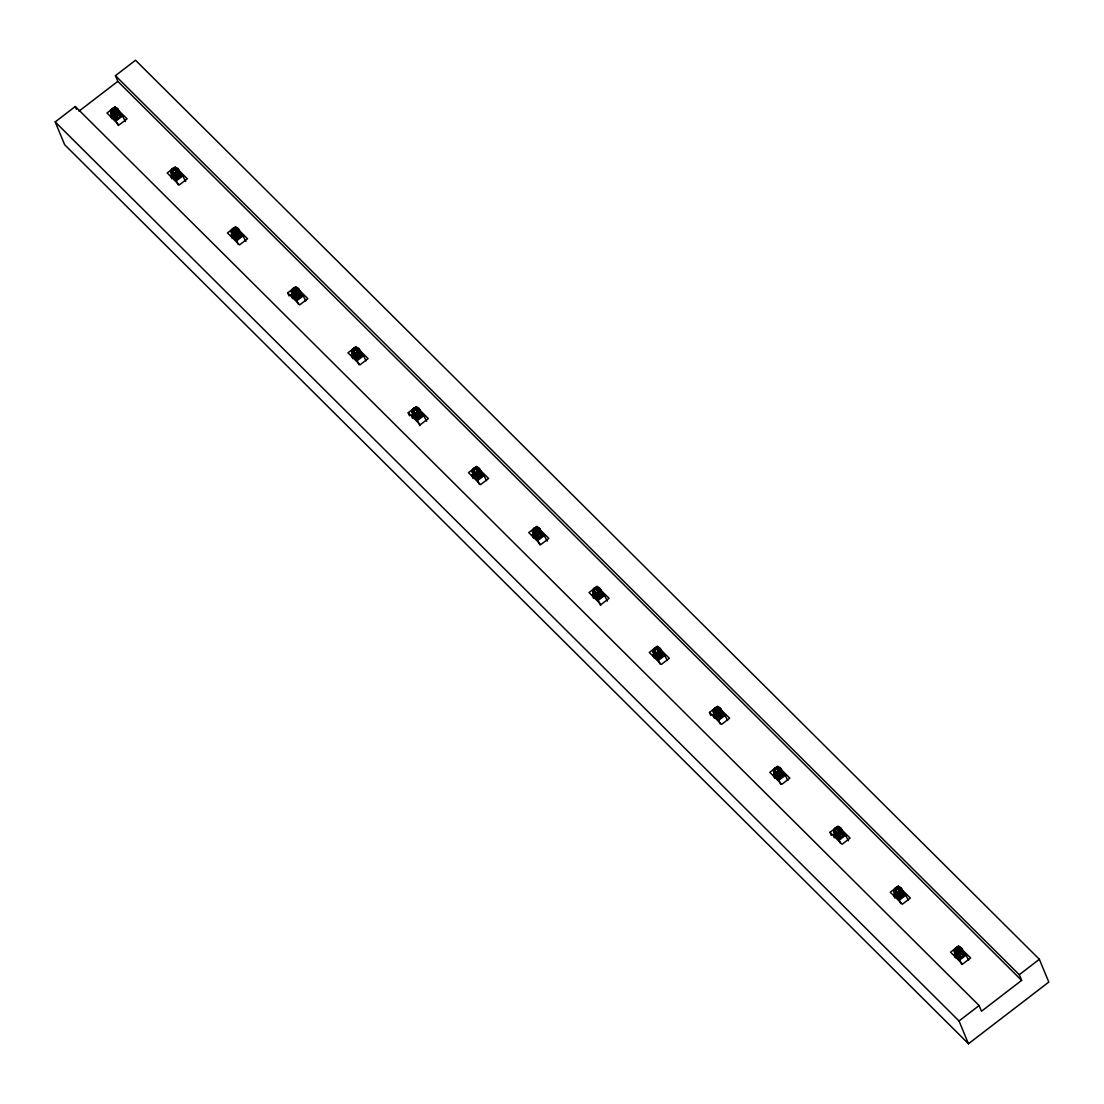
<?xml version="1.0" encoding="UTF-8"?>
<svg xmlns="http://www.w3.org/2000/svg" width="1104" height="1104" viewBox="0 0 1104 1104"><rect width="100%" height="100%" fill="white"/><g stroke="black" fill="none" stroke-linecap="round" stroke-linejoin="round"><path stroke-width="1.5" d="M292.532 298.673L291.125 295.03L293.678 293.071M352.783 358.607L351.389 354.964L357.116 360.677L358.91 364.706M714.316 718.235L712.908 714.578L715.461 712.632M774.566 778.168L773.173 774.525L778.913 780.224L780.694 784.268M178.006 169.864A4.099 3.284 -22.5 0 1 178.682 174.515L177.758 173.342A2.456 1.973 -22.5 0 0 177.923 172.817M231.771 231.04A4.099 3.284 -22.5 0 1 232.295 230.212L233.234 231.371A2.456 1.973 -22.5 0 0 233.524 233.344M354.867 353.956L354.494 353.059A2.456 1.973 -22.5 0 0 354.329 353.584M419.782 411.419A4.099 3.284 -22.5 0 1 420.458 416.07L419.52 414.897A2.456 1.973 -22.5 0 0 419.686 414.373M474.541 473.092A2.456 1.973 -22.5 0 1 474.251 471.118L474.623 472.029A2.456 1.973 -22.5 0 0 474.458 473.092M475.01 472.926L475.603 473.492M535.633 533.77L535.261 532.873A2.456 1.973 -22.5 0 0 535.081 533.936M538.683 532.404L538.904 532.059A2.456 1.973 -22.5 0 0 536.42 529.589L536.792 530.5A2.456 1.973 -22.5 0 1 539.276 532.97M599.803 589.426A4.099 3.284 -22.5 0 1 600.479 594.062L599.541 592.903A2.456 1.973 -22.5 0 0 599.707 592.379M600.286 594.711L601.225 595.87A4.099 3.284 -22.5 0 0 601.28 591.758M654.258 649.607L655.017 650.932A2.456 1.973 -22.5 0 0 655.307 652.906M721.781 711.638A4.099 3.284 -22.5 0 1 721.726 715.751L720.802 714.592A2.456 1.973 -22.5 0 0 720.967 713.529M776.65 773.518L776.278 772.621A2.456 1.973 -22.5 0 0 776.112 773.145M779.935 771.806L781.246 773.876A4.099 3.284 -22.5 0 0 781.287 769.764M896.641 891.245L896.42 891.59A2.456 1.973 -22.5 0 0 896.241 892.653A2.456 1.973 -22.5 0 1 896.034 890.68L896.641 891.245L895.648 890.266M957.416 953.332L957.044 952.435A2.456 1.973 -22.5 0 0 956.864 953.483M960.48 951.965L960.701 951.62A2.456 1.973 -22.5 0 0 958.203 949.15L958.589 950.061A2.456 1.973 -22.5 0 1 961.073 952.531M111.959 110.179L111.794 110.345A4.099 3.284 -22.5 0 0 111.256 111.173M117.272 113.753L118.432 114.568A4.099 3.284 -22.5 0 0 117.755 109.931M178.517 174.667L178.31 173.604A4.099 3.284 -22.5 0 0 177.634 168.953M179.483 172.21A4.099 3.284 -22.5 0 1 179.441 176.323L179.055 175.412A4.099 3.284 -22.5 0 0 178.393 170.761M237.788 233.62L238.947 234.448A4.099 3.284 -22.5 0 0 238.271 229.798M238.533 235.428L239.692 236.256A4.099 3.284 -22.5 0 0 239.016 231.605M298.384 291.221A4.099 3.284 -22.5 0 1 299.943 296.189L299.57 295.292A4.099 3.284 -22.5 0 0 298.894 290.642M358.703 352.507L357.047 353.777A4.099 3.284 -22.5 0 1 352.383 353.294A4.099 3.284 -22.5 0 1 352.438 349.181L354.08 347.912A4.099 3.284 -22.5 0 1 358.759 348.395A4.099 3.284 -22.5 0 1 358.703 352.507A2.456 1.973 -22.5 0 1 358.51 353.156L359.449 354.315A4.099 3.284 -22.5 0 0 359.504 350.203M359.283 354.481L359.076 353.418A4.099 3.284 -22.5 0 0 358.4 348.767M359.048 355.309L360.208 356.123A4.099 3.284 -22.5 0 0 359.531 351.486M418.554 413.434L419.713 414.262A4.099 3.284 -22.5 0 0 419.037 409.612M420.293 416.222L420.086 415.159A4.099 3.284 -22.5 0 0 419.41 410.522M479.55 475.189L480.709 476.003A4.099 3.284 -22.5 0 0 480.033 471.353M533.743 529.741L533.577 529.892A4.099 3.284 -22.5 0 0 533.039 530.72M539.069 533.315L540.215 534.129A4.099 3.284 -22.5 0 0 539.539 529.492M600.3 594.228L600.093 593.165A4.099 3.284 -22.5 0 0 598.534 588.184M601.059 596.036L600.852 594.973A4.099 3.284 -22.5 0 0 600.176 590.323M660.054 649.359A4.099 3.284 -22.5 0 1 660.73 654.01L660.358 653.099A4.099 3.284 -22.5 0 0 658.784 648.131M660.316 654.989L661.475 655.817A4.099 3.284 -22.5 0 0 660.799 651.167M721.561 715.916L721.354 714.84A4.099 3.284 -22.5 0 0 721.409 710.728M780.694 773.131L780.859 772.979A4.099 3.284 -22.5 0 0 780.197 768.329M780.832 774.87L781.991 775.684A4.099 3.284 -22.5 0 0 781.315 771.047M840.337 832.996L841.496 833.81A4.099 3.284 -22.5 0 0 840.82 829.173M901.83 890.914A4.099 3.284 -22.5 0 1 902.492 895.565L901.568 894.406A2.456 1.973 -22.5 0 0 901.733 893.867L901.747 893.757A4.099 3.284 -22.5 0 0 900.174 888.775M902.327 895.73L902.12 894.654A4.099 3.284 -22.5 0 0 901.444 890.017M955.526 949.302L955.36 949.454A4.099 3.284 -22.5 0 0 954.836 950.282M960.853 952.876L961.998 953.69A4.099 3.284 -22.5 0 0 961.336 949.04M55.2 121.923L75.279 106.495L979.11 1005.551L981.47 1011.25L1021.642 980.407L1019.282 974.722L115.451 75.665L135.53 60.237L1039.361 959.293L1048.8 982.077L968.47 1043.763L64.639 144.707L55.2 121.923L959.031 1020.979L968.47 1043.763M78.977 111.173L117.811 81.351L115.451 75.665M117.41 124.09L116.099 120.916L122.475 116.03L119.605 113.174M175.26 166.814L167.215 172.983L179.276 184.975L187.307 178.807L178.876 170.416M178.144 184.892L176.35 180.863L182.74 175.964L179.869 173.107M238.119 244.357L236.615 240.796L242.99 235.897L240.12 233.041M287.73 292.864L295.762 286.695L307.823 298.673L299.777 304.842L287.73 292.864L289.013 295.969M298.37 304.304L296.866 300.73L303.241 295.831L298.466 291.083M356.026 346.628L347.981 352.797L360.042 364.789L368.074 358.621L359.642 350.216M357.116 360.677L363.506 355.778L360.635 352.921M408.245 412.73L416.277 406.562L428.324 418.554L420.293 424.723L408.245 412.73L409.529 415.835M419.893 425.661L417.381 420.61L423.757 415.711L420.886 412.855M472.967 478.46L471.891 474.83L474.444 472.871M479.136 484.104L477.632 480.544L484.007 475.645L481.137 472.788A4.099 3.284 -22.5 0 1 481.082 476.9L479.44 478.17A4.099 3.284 -22.5 0 1 475.106 477.977A4.099 3.284 -22.5 0 1 474.292 474.403M539.194 543.651L537.883 540.477L544.258 535.592L541.402 532.735M600.659 605.475L598.147 600.424L604.523 595.525L601.652 592.669M659.902 663.918L658.398 660.358L664.774 655.459L661.903 652.602M709.513 712.411L717.559 706.243L729.606 718.235L721.574 724.403L709.513 712.411L710.81 715.53M720.153 723.851L718.649 720.291L725.024 715.392L722.154 712.535M777.809 766.19L769.778 772.358L781.825 784.337L789.857 778.168L781.425 769.778M778.913 780.224L785.289 775.339L782.419 772.483M830.029 832.292L838.06 826.123L850.108 838.115L842.076 844.284L830.029 832.292L831.312 835.397M840.475 843.332L839.164 840.172L845.54 835.273L842.669 832.416M894.764 898.021L893.674 894.392L896.227 892.432M900.919 903.665L899.415 900.105L905.791 895.206L902.92 892.349M961.805 964.579L959.68 960.038L966.055 955.139L963.185 952.297M959.031 1020.979L979.11 1005.551M1019.282 974.722L1039.361 959.293M111.628 112.07A4.099 3.284 -22.5 0 0 112.442 115.644A4.099 3.284 -22.5 0 0 116.776 115.837L116.403 114.94A4.099 3.284 -22.5 0 1 110.98 112.056M112.001 112.981A4.099 3.284 -22.5 0 0 112.829 116.555A4.099 3.284 -22.5 0 0 117.162 116.748L117.535 117.645A4.099 3.284 -22.5 0 1 112.084 115.644M173.687 169.009L175.26 170.872A2.456 1.973 -22.5 0 1 177.026 171.051M175.688 172.79L176.999 171.534A2.456 1.973 -22.5 0 0 174.515 169.064L172.61 170.54A2.456 1.973 -22.5 0 0 175.094 173.011L176.019 172.679M171.506 171.106A4.099 3.284 -22.5 0 0 172.334 174.68A4.099 3.284 -22.5 0 0 176.668 174.874L177.04 175.771A4.099 3.284 -22.5 0 1 171.603 172.886M171.976 173.797A4.099 3.284 -22.5 0 0 177.413 176.681L177.785 177.578A4.099 3.284 -22.5 0 1 173.452 177.385A4.099 3.284 -22.5 0 1 172.638 173.811M233.744 229.066L233.951 228.942A4.099 3.284 -22.5 0 1 234.959 228.597M235.952 232.737L237.263 231.467A2.456 1.973 -22.5 0 0 234.766 228.997L232.861 230.474A2.456 1.973 -22.5 0 0 235.345 232.944L236.27 232.613A2.456 1.973 -22.5 0 1 236.891 232.544M231.481 232.806A4.099 3.284 -22.5 0 0 236.918 234.807L237.291 235.718A4.099 3.284 -22.5 0 1 231.868 232.834M232.613 234.641A4.099 3.284 -22.5 0 0 238.036 237.526L237.664 236.615A4.099 3.284 -22.5 0 1 233.33 236.422A4.099 3.284 -22.5 0 1 232.516 232.847M292.022 290.973A4.099 3.284 -22.5 0 0 292.836 294.547A4.099 3.284 -22.5 0 0 297.169 294.74L297.542 295.651A4.099 3.284 -22.5 0 1 292.118 292.767M292.767 292.781A4.099 3.284 -22.5 0 0 293.581 296.355A4.099 3.284 -22.5 0 0 297.928 296.548L298.301 297.459A4.099 3.284 -22.5 0 1 293.968 297.266A4.099 3.284 -22.5 0 1 293.14 293.692M352.659 351.817A4.099 3.284 -22.5 0 0 353.473 355.391A4.099 3.284 -22.5 0 0 357.806 355.585L357.434 354.688A4.099 3.284 -22.5 0 1 352.756 354.205A4.099 3.284 -22.5 0 1 352.811 350.092M352.742 353.611A4.099 3.284 -22.5 0 0 358.179 356.495L358.552 357.392A4.099 3.284 -22.5 0 1 354.218 357.199A4.099 3.284 -22.5 0 1 353.404 353.625M416.719 412.537L418.03 411.281A2.456 1.973 -22.5 0 0 415.532 408.811L413.627 410.288A2.456 1.973 -22.5 0 0 416.111 412.758L417.036 412.427A2.456 1.973 -22.5 0 1 417.657 412.358M412.634 412.648A4.099 3.284 -22.5 0 0 418.057 415.518L417.685 414.621A4.099 3.284 -22.5 0 1 412.247 411.737M413.379 414.455A4.099 3.284 -22.5 0 0 418.802 417.326L418.43 416.429A4.099 3.284 -22.5 0 1 414.097 416.236A4.099 3.284 -22.5 0 1 413.282 412.661M476.969 472.484L478.28 471.229A2.456 1.973 -22.5 0 0 475.796 468.745L473.878 470.221A2.456 1.973 -22.5 0 0 476.362 472.691L477.287 472.374A2.456 1.973 -22.5 0 1 478.515 472.346M473.312 469.959A4.099 3.284 -22.5 0 0 473.271 474.071A4.099 3.284 -22.5 0 0 477.935 474.554L478.308 475.465A4.099 3.284 -22.5 0 1 473.975 475.272A4.099 3.284 -22.5 0 1 473.161 471.698M473.257 473.478A4.099 3.284 -22.5 0 0 478.681 476.362L479.067 477.273A4.099 3.284 -22.5 0 1 474.734 477.08A4.099 3.284 -22.5 0 1 473.906 473.506M537.22 532.418L538.531 531.162A2.456 1.973 -22.5 0 0 536.047 528.692L534.129 530.155A2.456 1.973 -22.5 0 0 536.627 532.625L537.551 532.307A2.456 1.973 -22.5 0 1 539.304 532.487M533.411 531.631A4.099 3.284 -22.5 0 0 534.239 535.205A4.099 3.284 -22.5 0 0 538.573 535.399L538.2 534.488A4.099 3.284 -22.5 0 1 532.763 531.617M533.798 532.528A4.099 3.284 -22.5 0 0 534.612 536.102A4.099 3.284 -22.5 0 0 538.945 536.296L539.318 537.206A4.099 3.284 -22.5 0 1 533.881 535.205M595.484 588.57L597.057 590.433A2.456 1.973 -22.5 0 1 599.555 591.358M597.485 592.351L598.782 591.095A2.456 1.973 -22.5 0 0 596.298 588.625L594.394 590.088A2.456 1.973 -22.5 0 0 596.878 592.572L597.802 592.241M593.303 590.668A4.099 3.284 -22.5 0 0 594.118 594.242A4.099 3.284 -22.5 0 0 598.451 594.435L598.823 595.332A4.099 3.284 -22.5 0 1 593.386 592.448M594.421 593.372A4.099 3.284 -22.5 0 0 595.235 596.947A4.099 3.284 -22.5 0 0 599.569 597.14L599.196 596.243A4.099 3.284 -22.5 0 1 593.773 593.359M655.528 648.628L655.735 648.503A4.099 3.284 -22.5 0 1 656.742 648.158M657.736 652.285L659.047 651.029A2.456 1.973 -22.5 0 0 656.563 648.559L654.644 650.035A2.456 1.973 -22.5 0 0 657.128 652.505L658.053 652.174A2.456 1.973 -22.5 0 1 658.674 652.105M654.079 649.773A4.099 3.284 -22.5 0 0 654.037 653.885A4.099 3.284 -22.5 0 0 658.702 654.368L659.074 655.265A4.099 3.284 -22.5 0 1 654.741 655.072A4.099 3.284 -22.5 0 1 653.927 651.498M654.396 654.203A4.099 3.284 -22.5 0 0 659.833 657.087L659.447 656.176A4.099 3.284 -22.5 0 1 654.023 653.292M713.805 710.534A4.099 3.284 -22.5 0 0 714.619 714.109A4.099 3.284 -22.5 0 0 718.952 714.302L719.339 715.213A4.099 3.284 -22.5 0 1 713.902 712.328M714.564 712.342A4.099 3.284 -22.5 0 0 715.378 715.916A4.099 3.284 -22.5 0 0 719.711 716.11L720.084 717.02A4.099 3.284 -22.5 0 1 715.751 716.827A4.099 3.284 -22.5 0 1 714.937 713.253M778.251 772.165L779.548 770.909A2.456 1.973 -22.5 0 0 777.064 768.439L775.16 769.902A2.456 1.973 -22.5 0 0 777.644 772.372L778.568 772.055A2.456 1.973 -22.5 0 1 779.797 772.041M774.442 771.379A4.099 3.284 -22.5 0 0 775.256 774.953A4.099 3.284 -22.5 0 0 779.59 775.146L779.217 774.235A4.099 3.284 -22.5 0 1 774.539 773.752A4.099 3.284 -22.5 0 1 774.594 769.64M774.539 773.173A4.099 3.284 -22.5 0 0 779.962 776.057L780.335 776.954A4.099 3.284 -22.5 0 1 776.002 776.761A4.099 3.284 -22.5 0 1 775.187 773.186M838.502 832.099L839.813 830.843A2.456 1.973 -22.5 0 0 837.329 828.373L835.411 829.835A2.456 1.973 -22.5 0 0 837.895 832.319L838.819 831.988A2.456 1.973 -22.5 0 1 839.44 831.919M834.044 831.298A4.099 3.284 -22.5 0 0 839.468 834.182L839.84 835.079A4.099 3.284 -22.5 0 1 834.417 832.195M835.162 834.003A4.099 3.284 -22.5 0 0 840.599 836.887L840.213 835.99A4.099 3.284 -22.5 0 1 835.88 835.797A4.099 3.284 -22.5 0 1 835.066 832.223M894.571 890.348A4.099 3.284 -22.5 0 0 895.385 893.923A4.099 3.284 -22.5 0 0 899.719 894.116L900.105 895.027A4.099 3.284 -22.5 0 1 894.668 892.142M895.33 892.156A4.099 3.284 -22.5 0 0 896.144 895.73A4.099 3.284 -22.5 0 0 900.478 895.924L900.85 896.834A4.099 3.284 -22.5 0 1 896.517 896.641A4.099 3.284 -22.5 0 1 895.703 893.067M955.208 951.193A4.099 3.284 -22.5 0 0 956.023 954.767A4.099 3.284 -22.5 0 0 960.356 954.96L959.983 954.049A4.099 3.284 -22.5 0 1 954.546 951.165M955.581 952.09A4.099 3.284 -22.5 0 0 956.395 955.664A4.099 3.284 -22.5 0 0 960.728 955.857L961.101 956.768A4.099 3.284 -22.5 0 1 955.664 954.767M113.974 111.007L115.382 111.835A2.456 1.973 -22.5 0 1 116.61 111.821M116.983 115.713L115.589 114.871A2.456 1.973 -22.5 0 1 113.381 114.374M174.473 170.113L174.887 169.975A2.456 1.973 -22.5 0 1 177.095 170.471M234.49 230.874L235.897 231.716A2.456 1.973 -22.5 0 1 238.091 232.213M236.836 236.56L238.243 237.401M294.74 290.821L296.148 291.649A2.456 1.973 -22.5 0 1 297.376 291.635M355.24 349.927L355.654 349.775A2.456 1.973 -22.5 0 1 358.317 351.196A2.456 1.973 -22.5 0 0 356.026 350.686L354.246 348.947M357.627 354.563L356.233 353.722A2.456 1.973 -22.5 0 1 353.749 351.251L354.122 352.148A2.456 1.973 -22.5 0 0 354.839 354.439M358.013 355.46L356.606 354.632A2.456 1.973 -22.5 0 1 355.985 354.701M414.511 408.88L415.918 409.722A2.456 1.973 -22.5 0 1 418.402 412.192M418.264 415.394L416.857 414.566A2.456 1.973 -22.5 0 1 415.628 414.58M419.009 417.202L417.602 416.374A2.456 1.973 -22.5 0 1 416.981 416.443M535.771 530.569L537.165 531.397A2.456 1.973 -22.5 0 1 539.373 531.907M538.78 535.274L537.372 534.433A2.456 1.973 -22.5 0 1 534.86 533.522M596.257 589.674L596.684 589.522A2.456 1.973 -22.5 0 1 599.334 590.944M658.633 656.121L660.04 656.949M716.537 710.383L717.931 711.211A2.456 1.973 -22.5 0 1 719.159 711.197M776.043 768.508L777.437 769.336A2.456 1.973 -22.5 0 1 779.948 770.261M779.424 774.111L778.016 773.283A2.456 1.973 -22.5 0 1 775.532 770.813L775.905 771.71A2.456 1.973 -22.5 0 0 776.623 774.001M779.797 775.022L778.389 774.18A2.456 1.973 -22.5 0 1 777.768 774.263M836.294 828.442L837.701 829.283A2.456 1.973 -22.5 0 1 840.185 831.754M836.666 829.352L838.074 830.18A2.456 1.973 -22.5 0 1 840.724 832.126M840.793 836.763L839.399 835.935A2.456 1.973 -22.5 0 1 838.764 836.004M896.545 888.375L897.952 889.217A2.456 1.973 -22.5 0 1 900.464 890.141M957.554 950.13L958.962 950.958A2.456 1.973 -22.5 0 1 961.156 951.455M960.563 954.836L959.155 953.994A2.456 1.973 -22.5 0 1 958.534 954.077M171.7 178.779L170.623 175.15L176.35 180.863M593.483 598.34L592.406 594.711L598.147 600.424M412.427 418.319L411.64 414.897L417.381 420.61M834.21 837.881L833.423 834.458L839.164 840.172M117.811 81.351L1021.642 980.407M178.144 173.77L177.151 172.79L177.537 173.687M358.91 353.584L358.138 352.259A2.456 1.973 -22.5 0 0 358.317 351.721M599.927 593.331L598.948 592.337L599.32 593.248M659.198 652.285L660.192 653.264M660.565 654.161L659.792 652.837A2.456 1.973 -22.5 0 0 659.971 651.788M781.066 774.042L780.307 772.717A2.456 1.973 -22.5 0 0 780.473 772.179M177.91 174.598L178.889 175.577M298.411 294.464L299.405 295.444M419.92 415.325L418.927 414.345L419.299 415.242M599.693 594.159L600.673 595.139M721.188 715.006L720.208 714.026L720.581 714.937M900.974 893.84L901.954 894.82M179.262 176.474L178.503 175.15A2.456 1.973 -22.5 0 0 178.669 174.087M299.777 296.355L299.005 295.03A2.456 1.973 -22.5 0 0 299.184 293.968M116.61 114.802L115.63 113.822L116.003 114.733M417.892 414.497L416.898 413.517L417.271 414.414M536.779 533.756A2.456 1.973 -22.5 0 1 537.317 533.425L538.393 534.364M960.19 953.925L959.197 952.945L959.569 953.856M176.254 174.667L177.247 175.646M237.498 235.58L236.09 234.752A2.456 1.973 -22.5 0 1 234.324 234.572M297.749 295.527L296.355 294.685A2.456 1.973 -22.5 0 1 294.147 294.188M473.864 470.704L474.844 471.684M478.515 475.341L477.107 474.499A2.456 1.973 -22.5 0 1 475.355 474.32M598.037 594.228L599.03 595.208M659.281 655.141L657.874 654.313A2.456 1.973 -22.5 0 1 656.121 654.134M719.546 715.088L718.138 714.247A2.456 1.973 -22.5 0 1 715.93 713.75M839.068 833.975L840.047 834.955M900.312 894.889L898.904 894.061A2.456 1.973 -22.5 0 1 896.696 893.564M237.871 236.491L236.891 235.511L237.263 236.408M418.637 416.305L417.657 415.325L418.03 416.222M598.423 595.125L599.403 596.119M659.654 656.052L658.674 655.072L659.047 655.969M840.42 835.866L839.44 834.886L839.813 835.783M117.742 117.521L116.334 116.679A2.456 1.973 -22.5 0 1 114.568 116.5M177.992 177.454L176.585 176.626A2.456 1.973 -22.5 0 1 174.391 176.116M297.514 296.355L298.508 297.335M358.759 357.268L357.351 356.44A2.456 1.973 -22.5 0 1 355.157 355.93M478.28 476.155L479.274 477.149M539.525 537.082L538.117 536.24A2.456 1.973 -22.5 0 1 536.351 536.061M599.776 597.016L598.368 596.188A2.456 1.973 -22.5 0 1 596.174 595.677M720.291 716.896L718.883 716.054A2.456 1.973 -22.5 0 1 717.117 715.875M780.542 776.83L779.134 775.988A2.456 1.973 -22.5 0 1 776.94 775.491M900.064 895.717L901.057 896.696M961.308 956.644L959.9 955.802A2.456 1.973 -22.5 0 1 958.148 955.622M116.099 120.916L110.359 115.216L111.766 118.68M236.615 240.796L230.874 235.083L232.185 238.257M291.125 295.03L296.866 300.73M471.891 474.83L477.632 480.544M537.883 540.477L532.156 534.778L533.549 538.241M658.398 660.358L652.657 654.644L653.968 657.805M712.908 714.578L718.649 720.291M893.674 894.392L899.415 900.105M959.68 960.038L953.939 954.325L955.346 957.803M848.452 840.806L845.54 835.273M607.435 601.059L604.523 595.525M547.184 541.112L544.258 535.592M426.668 421.245L423.757 415.711M245.902 241.431L242.99 235.897M185.651 181.498L182.74 175.964M125.401 121.564L122.475 116.03M968.567 960.204L966.055 955.139M908.316 900.257L905.791 895.206M787.801 780.39L785.289 775.339M727.55 720.443L725.024 715.392M667.285 660.509L664.774 655.459M486.519 480.695L484.007 475.645M366.017 360.829L363.506 355.778M305.753 300.895L303.241 295.831M540.022 545.017L539.387 544.051M118.225 125.47L117.604 124.49M961.832 953.856L961.625 952.78A4.099 3.284 -22.5 0 0 960.949 948.143M958.534 951.11L958.921 952.007L960.314 950.723A2.456 1.973 -22.5 0 0 957.83 948.253L955.926 949.716A2.456 1.973 -22.5 0 0 958.41 952.186L959.335 951.869A2.456 1.973 -22.5 0 1 961.101 952.048M901.582 893.909L901.375 892.846A4.099 3.284 -22.5 0 0 898.808 887.768M897.538 889.355L898.325 890.114A2.456 1.973 -22.5 0 1 900.533 890.624M841.331 833.975L841.124 832.913A4.099 3.284 -22.5 0 0 839.551 827.945M837.287 829.421L837.66 830.332M838.405 832.14L838.447 831.091A2.456 1.973 -22.5 0 1 840.641 831.588M837.136 833.12L836.528 832.554A2.456 1.973 -22.5 0 0 836.363 833.092A2.456 1.973 -22.5 0 1 835.783 830.746L836.156 831.657A2.456 1.973 -22.5 0 0 836.142 833.203M781.825 775.85L781.618 774.787A4.099 3.284 -22.5 0 0 780.942 770.137M777.023 769.488L777.823 770.247A2.456 1.973 -22.5 0 1 780.017 770.744M778.154 772.193L778.196 771.144A2.456 1.973 -22.5 0 1 779.948 771.337M778.43 773.131L778.803 774.042M717.517 711.362L717.89 712.259L719.297 710.976A2.456 1.973 -22.5 0 0 716.813 708.492L714.895 709.969A2.456 1.973 -22.5 0 0 717.379 712.439L718.318 712.121A2.456 1.973 -22.5 0 1 719.532 712.094M661.31 655.969L661.103 654.907A4.099 3.284 -22.5 0 0 660.427 650.27M657.639 652.326L657.68 651.277A2.456 1.973 -22.5 0 1 659.447 651.457M655.238 650.587L655.39 651.843A2.456 1.973 -22.5 0 0 655.224 652.906M656.369 653.306L655.762 652.74A2.456 1.973 -22.5 0 0 655.597 653.278M597.388 592.393L597.43 591.344A2.456 1.973 -22.5 0 1 598.658 591.316M596.105 593.372L595.511 592.807A2.456 1.973 -22.5 0 0 595.346 593.331M540.049 534.295L539.842 533.232A4.099 3.284 -22.5 0 0 539.166 528.581M536.751 531.548L537.124 532.445M537.413 533.384L537.786 534.295M480.544 476.169L480.337 475.093A4.099 3.284 -22.5 0 0 479.66 470.456M476.873 472.512L476.914 471.463A2.456 1.973 -22.5 0 1 478.681 471.643M419.534 414.414L419.327 413.351A4.099 3.284 -22.5 0 0 417.767 408.383M415.49 409.86L416.291 410.619A2.456 1.973 -22.5 0 1 418.94 412.565M416.622 412.579L416.663 411.53A2.456 1.973 -22.5 0 1 418.858 412.027M415.339 413.558L414.745 412.993A2.456 1.973 -22.5 0 0 414.58 413.531M360.028 356.288L359.821 355.226A4.099 3.284 -22.5 0 0 359.159 350.575M356.647 353.57L357.02 354.481M295.734 291.801L296.107 292.698L297.514 291.415A2.456 1.973 -22.5 0 0 295.03 288.944L293.112 290.407A2.456 1.973 -22.5 0 0 295.596 292.877L296.521 292.56A2.456 1.973 -22.5 0 1 297.749 292.546M238.768 234.614L238.574 233.537A4.099 3.284 -22.5 0 0 237.001 228.569M239.527 236.422L239.32 235.345A4.099 3.284 -22.5 0 0 239.375 231.233M235.483 231.868L235.856 232.765M233.455 231.026L233.606 232.282A2.456 1.973 -22.5 0 0 233.427 233.344M234.572 233.744L233.979 233.179A2.456 1.973 -22.5 0 0 233.813 233.717M175.591 172.831L175.646 171.782A2.456 1.973 -22.5 0 1 177.399 171.962M174.322 173.811L173.728 173.245A2.456 1.973 -22.5 0 0 173.563 173.783M118.266 114.733L118.059 113.671A4.099 3.284 -22.5 0 0 117.383 109.02M114.968 111.987L115.34 112.898L116.748 111.601A2.456 1.973 -22.5 0 0 114.264 109.13L112.346 110.593A2.456 1.973 -22.5 0 0 114.83 113.063L115.754 112.746A2.456 1.973 -22.5 0 1 116.389 112.663M75.279 106.495L76.466 109.351M661.172 652.078A4.099 3.284 -22.5 0 1 661.848 656.714L660.206 657.984A4.099 3.284 -22.5 0 1 655.873 657.791A4.099 3.284 -22.5 0 1 655.058 654.217M659.419 651.94A2.456 1.973 -22.5 0 0 656.935 649.469L657.308 650.366A2.456 1.973 -22.5 0 1 659.502 650.877M656.425 655.624A2.456 1.973 -22.5 0 1 656.121 655.196M780.79 771.613A4.099 3.284 -22.5 0 1 782.363 776.595L780.707 777.865A4.099 3.284 -22.5 0 1 776.374 777.671A4.099 3.284 -22.5 0 1 775.56 774.097M781.232 773.462A2.456 1.973 -22.5 0 1 781.052 774.525M777.796 773.504A2.456 1.973 -22.5 0 1 778.941 772.952M962.081 950.848A4.099 3.284 -22.5 0 1 962.757 955.498L962.384 954.587A4.099 3.284 -22.5 0 0 962.426 950.489M962.453 951.758A4.099 3.284 -22.5 0 1 963.13 956.409L961.474 957.665A4.099 3.284 -22.5 0 1 956.05 954.781M958.024 947.839A4.099 3.284 -22.5 0 1 960.066 947.812M960.811 949.619A4.099 3.284 -22.5 0 1 961.708 949.951M958.783 953.097A2.456 1.973 -22.5 0 1 956.588 952.586M956.271 952.172A2.456 1.973 -22.5 0 1 956.299 950.627L956.671 951.524A2.456 1.973 -22.5 0 0 956.506 952.062M957.927 954.008A2.456 1.973 -22.5 0 1 956.657 953.069M902.203 891.825A4.099 3.284 -22.5 0 1 902.879 896.462L901.223 897.731A4.099 3.284 -22.5 0 1 896.034 896.545M895.786 895.73A4.099 3.284 -22.5 0 1 895.799 894.847M896.752 888.251A4.099 3.284 -22.5 0 1 897.759 887.906M900.464 891.204A2.456 1.973 -22.5 0 0 898.697 891.025L898.656 892.073L900.064 890.776A2.456 1.973 -22.5 0 0 897.58 888.306L895.661 889.783A2.456 1.973 -22.5 0 0 898.145 892.253L899.084 891.922A2.456 1.973 -22.5 0 1 900.298 891.908M899.65 895.868A2.456 1.973 -22.5 0 1 898.421 895.882M841.565 830.981A4.099 3.284 -22.5 0 1 842.242 835.618L841.869 834.721A4.099 3.284 -22.5 0 0 840.296 829.753M841.938 831.878A4.099 3.284 -22.5 0 1 842.614 836.528L840.972 837.798A4.099 3.284 -22.5 0 1 836.639 837.605A4.099 3.284 -22.5 0 1 835.811 834.031M837.191 835.424A2.456 1.973 -22.5 0 1 836.887 835.01M838.64 834.127A2.456 1.973 -22.5 0 1 837.425 834.141M599.651 590.902A4.099 3.284 -22.5 0 1 600.548 591.233M600.921 592.13A4.099 3.284 -22.5 0 1 601.597 596.781L599.941 598.051A4.099 3.284 -22.5 0 1 594.504 596.05M596.022 593.483A2.456 1.973 -22.5 0 1 594.766 590.999L595.139 591.896A2.456 1.973 -22.5 0 0 595.429 593.869M721.436 712.011A4.099 3.284 -22.5 0 1 722.113 716.648L720.457 717.917A4.099 3.284 -22.5 0 1 715.033 715.033M720.305 709.292A4.099 3.284 -22.5 0 1 720.981 713.943L720.608 713.032A4.099 3.284 -22.5 0 0 720.664 708.92M716.993 708.092A4.099 3.284 -22.5 0 1 719.035 708.064M719.836 711.349A2.456 1.973 -22.5 0 0 717.186 709.403L717.559 710.314A2.456 1.973 -22.5 0 1 720.222 711.721M715.254 712.425A2.456 1.973 -22.5 0 1 715.282 710.866L715.654 711.776A2.456 1.973 -22.5 0 0 715.475 712.839M359.007 352.052A4.099 3.284 -22.5 0 1 360.58 357.034L358.924 358.303A4.099 3.284 -22.5 0 1 354.591 358.11A4.099 3.284 -22.5 0 1 353.777 354.536M358.165 351.776A2.456 1.973 -22.5 0 0 356.413 351.583L356.357 352.645L357.765 351.348A2.456 1.973 -22.5 0 0 355.281 348.878L353.363 350.341A2.456 1.973 -22.5 0 0 355.861 352.811L356.785 352.493A2.456 1.973 -22.5 0 1 358 352.48M359.435 353.901A2.456 1.973 -22.5 0 1 359.435 354.439M356.012 353.942A2.456 1.973 -22.5 0 1 357.158 353.39M540.298 531.3A4.099 3.284 -22.5 0 1 540.974 535.937L540.587 535.04A4.099 3.284 -22.5 0 0 540.643 530.927M540.67 532.197A4.099 3.284 -22.5 0 1 541.346 536.848L539.69 538.103A4.099 3.284 -22.5 0 1 534.267 535.233M536.227 528.278A4.099 3.284 -22.5 0 1 538.269 528.25M539.028 530.058A4.099 3.284 -22.5 0 1 539.925 530.389M536.999 533.536A2.456 1.973 -22.5 0 1 534.791 533.025M534.488 532.611A2.456 1.973 -22.5 0 1 534.515 531.065L534.888 531.962A2.456 1.973 -22.5 0 0 534.722 532.501M420.155 412.33A4.099 3.284 -22.5 0 1 420.831 416.967L419.175 418.237A4.099 3.284 -22.5 0 1 414.842 418.043A4.099 3.284 -22.5 0 1 414.028 414.469M414.718 413.476A2.456 1.973 -22.5 0 1 414 411.185L414.373 412.096A2.456 1.973 -22.5 0 0 414.662 414.055M415.849 416.194A2.456 1.973 -22.5 0 1 415.104 415.449M477.011 468.206A4.099 3.284 -22.5 0 1 479.591 473.285L479.964 474.196A4.099 3.284 -22.5 0 0 480.019 470.083M474.968 468.689A4.099 3.284 -22.5 0 1 475.976 468.344M478.391 469.214A4.099 3.284 -22.5 0 1 479.288 469.545M478.667 470.58A2.456 1.973 -22.5 0 0 476.169 469.655L476.542 470.552A2.456 1.973 -22.5 0 1 478.736 471.063M479.95 474.306A2.456 1.973 -22.5 0 1 479.771 474.844M299.653 292.45A4.099 3.284 -22.5 0 1 300.316 297.1L298.673 298.356A4.099 3.284 -22.5 0 1 293.236 295.486M298.522 289.731A4.099 3.284 -22.5 0 1 299.198 294.382L298.825 293.485A4.099 3.284 -22.5 0 0 298.88 289.372M296.245 288.406A4.099 3.284 -22.5 0 1 298.149 288.834M298.052 291.787A2.456 1.973 -22.5 0 0 295.403 289.841L295.775 290.752A2.456 1.973 -22.5 0 1 298.439 292.16M297.1 296.493A2.456 1.973 -22.5 0 1 295.872 296.507M239.389 232.516A4.099 3.284 -22.5 0 1 240.065 237.153L238.409 238.423A4.099 3.284 -22.5 0 1 234.076 238.229A4.099 3.284 -22.5 0 1 233.261 234.655M237.636 232.378A2.456 1.973 -22.5 0 0 235.152 229.908L235.525 230.805A2.456 1.973 -22.5 0 1 238.022 231.73M234.641 236.063A2.456 1.973 -22.5 0 1 234.338 235.635M238.188 232.226A2.456 1.973 -22.5 0 1 238.009 233.289M177.868 171.341A4.099 3.284 -22.5 0 1 178.765 171.672M179.138 172.583A4.099 3.284 -22.5 0 1 179.814 177.22L178.158 178.489A4.099 3.284 -22.5 0 1 172.735 175.605M174.239 173.921A2.456 1.973 -22.5 0 1 172.983 171.437L173.356 172.348A2.456 1.973 -22.5 0 0 174.073 174.625M175.784 173.797A2.456 1.973 -22.5 0 1 176.392 173.59M118.501 111.739A4.099 3.284 -22.5 0 1 119.177 116.375L118.804 115.478A4.099 3.284 -22.5 0 0 118.859 111.366M118.887 112.636A4.099 3.284 -22.5 0 1 119.549 117.286L117.907 118.556A4.099 3.284 -22.5 0 1 112.47 115.672M114.443 108.716A4.099 3.284 -22.5 0 1 116.486 108.689M117.231 110.497A4.099 3.284 -22.5 0 1 118.128 110.828M117.286 111.973A2.456 1.973 -22.5 0 0 114.637 110.027L115.009 110.938A2.456 1.973 -22.5 0 1 117.493 113.408M112.705 113.05A2.456 1.973 -22.5 0 1 112.718 111.504L113.091 112.401A2.456 1.973 -22.5 0 0 112.925 112.939M293.705 290.973L293.485 291.318A2.456 1.973 -22.5 0 0 293.774 293.278A2.456 1.973 -22.5 0 1 293.857 292.215L293.705 290.973M112.153 108.716L111.407 109.434A4.099 3.284 -22.5 0 0 111.366 113.546A4.099 3.284 -22.5 0 0 116.03 114.029L117.686 112.76A4.099 3.284 -22.5 0 0 117.742 108.647A4.099 3.284 -22.5 0 0 113.063 108.164L112.153 108.716M172.417 168.664L171.672 169.367A4.099 3.284 -22.5 0 0 171.617 173.48A4.099 3.284 -22.5 0 0 176.281 173.963L177.937 172.693A4.099 3.284 -22.5 0 0 177.992 168.581A4.099 3.284 -22.5 0 0 173.314 168.098L172.417 168.664M232.668 228.597L231.923 229.315A4.099 3.284 -22.5 0 0 231.868 233.427A4.099 3.284 -22.5 0 0 236.546 233.91L238.188 232.64A4.099 3.284 -22.5 0 0 238.243 228.528A4.099 3.284 -22.5 0 0 233.579 228.045L232.668 228.597M292.919 288.53L292.174 289.248A4.099 3.284 -22.5 0 0 292.118 293.36A4.099 3.284 -22.5 0 0 296.797 293.843L298.453 292.574A4.099 3.284 -22.5 0 0 298.508 288.461A4.099 3.284 -22.5 0 0 293.83 287.978L292.919 288.53M413.434 408.411L412.689 409.115A4.099 3.284 -22.5 0 0 412.634 413.227A4.099 3.284 -22.5 0 0 417.312 413.71L418.954 412.454A4.099 3.284 -22.5 0 0 419.009 408.342A4.099 3.284 -22.5 0 0 414.345 407.859L413.434 408.411M473.685 468.344L472.94 469.062A4.099 3.284 -22.5 0 0 472.885 473.174A4.099 3.284 -22.5 0 0 477.563 473.657L479.219 472.388A4.099 3.284 -22.5 0 0 479.274 468.275A4.099 3.284 -22.5 0 0 474.596 467.792L473.685 468.344M533.95 528.278L533.204 528.995A4.099 3.284 -22.5 0 0 533.149 533.108A4.099 3.284 -22.5 0 0 537.814 533.591L539.47 532.321A4.099 3.284 -22.5 0 0 539.525 528.209A4.099 3.284 -22.5 0 0 534.847 527.726L533.95 528.278M594.2 588.211L593.455 588.929A4.099 3.284 -22.5 0 0 593.4 593.041A4.099 3.284 -22.5 0 0 598.078 593.524L599.72 592.255A4.099 3.284 -22.5 0 0 599.776 588.142A4.099 3.284 -22.5 0 0 595.111 587.659L594.2 588.211M654.451 648.158L653.706 648.862A4.099 3.284 -22.5 0 0 653.651 652.975A4.099 3.284 -22.5 0 0 658.329 653.458L659.985 652.202A4.099 3.284 -22.5 0 0 660.026 648.089A4.099 3.284 -22.5 0 0 655.362 647.606L654.451 648.158M714.702 708.092L713.971 708.809A4.099 3.284 -22.5 0 0 713.915 712.922A4.099 3.284 -22.5 0 0 718.58 713.405L720.236 712.135A4.099 3.284 -22.5 0 0 720.291 708.023A4.099 3.284 -22.5 0 0 715.613 707.54L714.702 708.092M774.967 768.025L774.221 768.743A4.099 3.284 -22.5 0 0 774.166 772.855A4.099 3.284 -22.5 0 0 778.844 773.338L780.487 772.069A4.099 3.284 -22.5 0 0 780.542 767.956A4.099 3.284 -22.5 0 0 775.864 767.473L774.967 768.025M835.217 827.959L834.472 828.676A4.099 3.284 -22.5 0 0 834.417 832.789A4.099 3.284 -22.5 0 0 839.095 833.272L840.751 832.002A4.099 3.284 -22.5 0 0 840.793 827.89A4.099 3.284 -22.5 0 0 836.128 827.407L835.217 827.959M895.468 887.906L894.737 888.61A4.099 3.284 -22.5 0 0 894.682 892.722A4.099 3.284 -22.5 0 0 899.346 893.205L901.002 891.949A4.099 3.284 -22.5 0 0 901.057 887.837A4.099 3.284 -22.5 0 0 896.379 887.354L895.468 887.906M955.733 947.839L954.988 948.557A4.099 3.284 -22.5 0 0 954.932 952.669A4.099 3.284 -22.5 0 0 959.611 953.152L961.253 951.883A4.099 3.284 -22.5 0 0 961.308 947.77A4.099 3.284 -22.5 0 0 956.63 947.287L955.733 947.839M114.995 106.881L106.964 113.05L119.011 125.028L127.057 118.859L114.995 106.881M235.511 226.748L227.479 232.916L239.527 244.909L247.558 238.74L235.511 226.748M476.528 466.495L468.496 472.664L480.544 484.656L488.575 478.487L476.528 466.495M536.792 526.442L528.747 532.611L540.808 544.589L548.84 538.421L536.792 526.442M597.043 586.376L589.012 592.544L601.059 604.537L609.091 598.368L597.043 586.376M657.294 646.309L649.262 652.478L661.31 664.47L669.341 658.301L657.294 646.309M898.311 886.057L890.279 892.225L902.341 904.217L910.372 898.049L898.311 886.057M958.576 946.004L950.544 952.172L962.591 964.151L970.623 957.982L958.576 946.004"/></g></svg>
